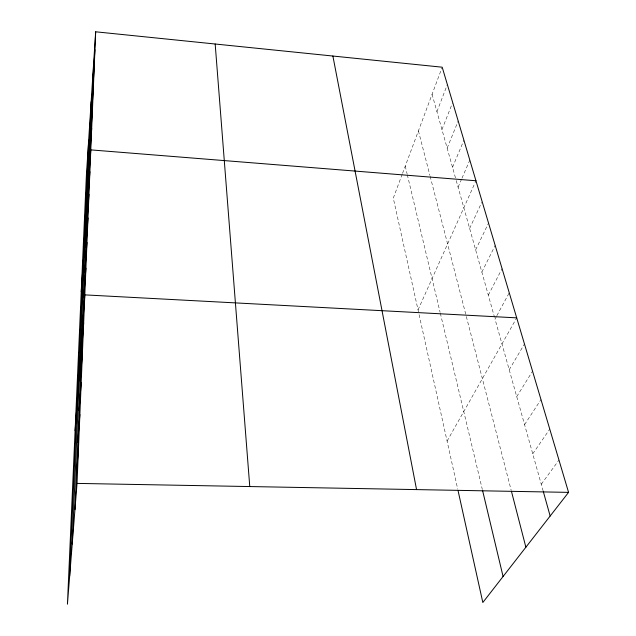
<?xml version="1.0" encoding="UTF-8"?>
<svg xmlns="http://www.w3.org/2000/svg" width="636" height="636" viewBox="0 0 636 636"><rect width="100%" height="100%" fill="white"/><g stroke="black" fill="none" stroke-linecap="round" stroke-linejoin="round"><path stroke-width="0.48" stroke-dasharray="3.18 2.39" d="M402.214 174.24L393.286 198.138L457.737 489.179M402.556 173.334L441.861 68.108M436.94 111.65L447.354 84.532M441.956 129.585L452.323 103.366M447.148 148.132L458.19 121.007M452.522 167.324L463.906 140.222M458.087 187.183L461.609 179.066M461.998 178.16L469.821 160.129M418.035 309.891L475.951 180.759M469.638 228.443L481.714 202.431M475.641 249.876L488.528 223.077M481.857 272.097L495.174 245.424M488.313 295.144L502.074 268.646M496.39 316.529L495.015 319.073L543.096 490.801M496.851 315.679L509.245 292.767M447.084 441.09L516.702 317.857M509.205 369.77L524.462 343.973M516.734 396.657L532.547 371.178M524.573 424.657L540.982 399.543M532.745 453.826L549.774 429.141M541.268 484.258L558.965 460.059M432.075 94.295L455.964 179.614M456.235 180.56L494.498 317.229M418.416 130.873L429.904 175.385M430.143 176.307L511.193 490.34M405.251 166.099L407.088 173.795M407.318 174.757L440.104 312.324M440.335 313.278L482.303 489.362"/><path stroke-width="0.95" d="M95.67 31.8L86.409 174.987L67.432 604.2L77.036 483.4L95.67 31.8L442.203 67.201L568.568 492.375L482.827 602.507L458.151 491.056M72.21 544.026L91.147 101.712M74.945 509.659L93.746 61.62M69.666 576.017L88.666 140.166M92.991 79.579L94.931 49.703M92.212 98.19L94.168 68.267M91.401 117.469L93.373 87.529M90.558 137.471L92.546 107.524M89.692 158.229L91.687 128.289M81.249 291.789L90.797 149.889L475.951 180.759M87.871 201.509L89.899 171.68M86.925 224.087L88.961 194.346M85.939 247.547L87.991 217.941M84.922 271.97L86.973 242.515M83.849 297.386L85.916 268.138M75.104 430.675L84.819 294.881L516.702 317.857M81.583 351.517L83.666 322.802M80.374 380.368L82.457 352.002M79.103 410.506L81.193 382.562M77.783 442.036L79.874 414.569M76.4 475.052L78.49 448.149M77.036 483.4L568.568 492.375M543.359 491.731L550.156 516.027M511.439 491.302L525.877 547.222M482.533 490.324L503.076 576.502M332.882 56.032L416.556 489.601M215.175 44.011L249.765 486.556"/></g></svg>
